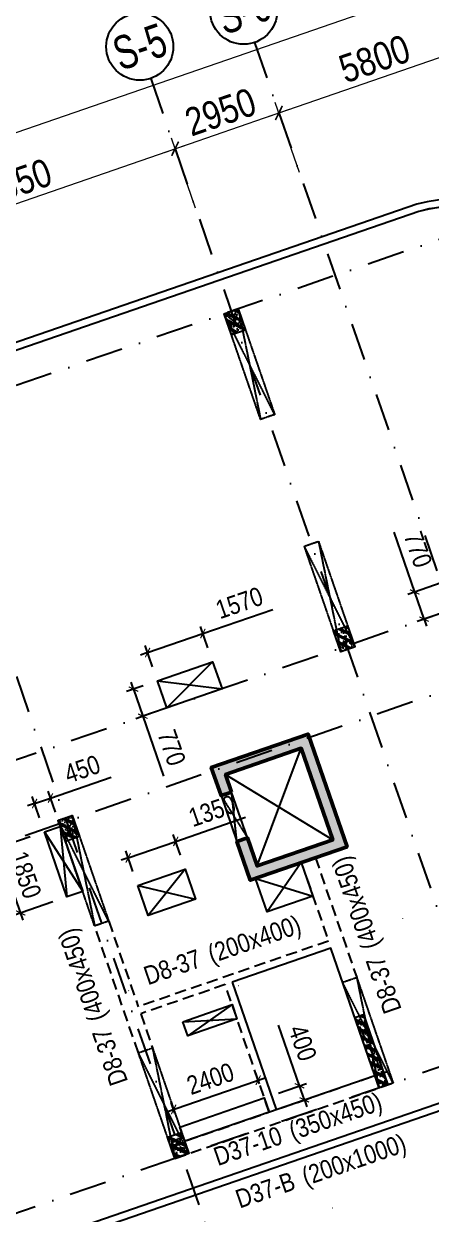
# Model space of a CAD drawing. Header units: millimetres. Extents: x -146681 to 1327256, y -72704 to 46237.
# Drawn here: x 648669 to 659606, y -12830 to 19124 of the extents above; entities that cross this region are included whole.
import ezdxf
from ezdxf.enums import TextEntityAlignment as Align

# ---------------------------------------------------------------- set-up
doc = ezdxf.new("R2010")
doc.units = ezdxf.units.MM
doc.header["$MEASUREMENT"] = 0
for name, pattern in [('DASHDOT', [1, 0.5, -0.25, 0, -0.25]), ('DASHED', [4.5, 3, -1.5]), ('HIDDEN', [0.375, 0.25, -0.125])]:
    doc.linetypes.add(name, pattern=pattern)
for name, color, linetype in [('ccu11-Khuat', 9, 'DASHED'), ('ccu11-Manh', 8, 'Continuous'), ('ccu11-Thay', 7, 'Continuous'), ('ccu12-Text', 31, 'Continuous'), ('KC2-DIM', 251, 'Continuous'), ('KT-Luoi truc South Tower', 8, 'DASHDOT'), ('ST_MBDV Cot vach 220805$0$AUDIT_I_220805193045-1', 50, 'Continuous'), ('ST_MBDV Cot vach 220805$0$AUDIT_I_220805193045-5', 6, 'Continuous'), ('Xref_ST_MBDV Cot vach 30.7.2022|Xref_ST_MBDV Cot vach 30.7.2022|Xref_ST_MBDV Cot vach 30.7.2022|Xref_ST_MBDV Cot vach 30.7.2022|KC-Betong', 6, 'Continuous')]:
    doc.layers.add(name, color=color, linetype=linetype)
for name, color, linetype, lineweight in [('ccu12-Tencaukien', 9, 'Continuous', 15), ('KT-Kich thuoc', 159, 'Continuous', 18), ('ST_MBDV Cot vach 220805$0$KT-Net cot vach', 6, 'Continuous', 50)]:
    doc.layers.add(name, color=color, linetype=linetype, lineweight=lineweight)
doc.styles.add('Arial Narrow', font='ARIALN.TTF')
doc.styles.add('ST_MBDV Cot vach 220805$0$HBA-Text', font='GOTHIC.TTF')
doc.dimstyles.new('ccu12-200', dxfattribs={"dimscale": 200, "dimtxt": 2.5, "dimasz": 1, "dimexe": 1, "dimexo": 2, "dimgap": 1, "dimtad": 1, "dimdec": 0, "dimdsep": 46, "dimtxsty": 'Arial Narrow', "dimblk": 'ARCHTICK', "dimcen": -1, "dimdle": 1, "dimclrd": 256, "dimclre": 256, "dimclrt": 3, "dimadec": 0, "dimazin": 2, "dimtfac": 0.1, "dimtdec": 0, "dimtmove": 0, "dimatfit": 1, "dimldrblk": 'ARCHTICK', "dimfxl": 1, "dimtvp": 0.833333, "dimtolj": 1, "dimtzin": 12, "dimarcsym": 0})
doc.dimstyles.new('CCU_1-300', dxfattribs={"dimscale": 300, "dimtxt": 2.5, "dimasz": 1, "dimexe": 1, "dimexo": 2, "dimgap": 0.5, "dimtad": 1, "dimdec": 0, "dimdsep": 46, "dimtxsty": 'Arial Narrow', "dimblk": 'ARCHTICK', "dimcen": -1, "dimdle": 1, "dimclrd": 256, "dimclre": 256, "dimclrt": 3, "dimadec": 0, "dimazin": 2, "dimtfac": 0.1, "dimtdec": 0, "dimtix": 1, "dimtmove": 2, "dimatfit": 1, "dimfxl": 1, "dimtvp": 0.833333, "dimtolj": 1, "dimtzin": 12, "dimarcsym": 0})

# ---------------------------------------------------------------- blocks, each defined once
blk = doc.blocks.new('_ArchTick')
at = {"color": 0, "const_width": 0.15}
blk.add_lwpolyline([(-0.5, -0.5), (0.5, 0.5)], dxfattribs=at)
blk = doc.blocks.new('*D485')
at = {"layer": 'Defpoints', "color": 0, "transparency": 16777216}
for p in [(-52359, 62652), (-108654, 48212), (-107112, 43748, 0)]:
    blk.add_point(p, dxfattribs=at)
at = {"layer": 'KT-Kich thuoc', "lineweight": -2, "transparency": 16777216}
for p, q in [((-53617, 67214), (-108937, 48114)), ((-52555, 63219), (-53998, 67400)), ((-107308, 44315), (-108751, 48496))]:
    blk.add_line(p, q, dxfattribs=at)
at = {"layer": 'KT-Kich thuoc', "lineweight": -2, "transparency": 16777216, "xscale": 300, "yscale": 300, "zscale": 300}
for p, rotation in [((-53900, 67116), 19.04771637789532), ((-108654, 48212), 199.0477163778953)]:
    blk.add_blockref('_ArchTick', p, dxfattribs=dict(at, rotation=rotation))
at = {"layer": 'KT-Kich thuoc', "color": 3, "transparency": 16777216, "insert": (-78140, 59662), "char_height": 750, "attachment_point": 5, "rotation": 19.0477, "style": 'Arial Narrow'}
blk.add_mtext('\\A1;57925', dxfattribs=at)
blk = doc.blocks.new('*D489')
at = {"layer": 'Defpoints', "color": 0, "transparency": 16777216}
for p in [(-82308, 55404), (-81561, 53238), (-89737, 50415)]:
    blk.add_point(p, dxfattribs=at)
at = {"layer": 'KT-Kich thuoc', "lineweight": -2, "transparency": 16777216}
for p, q in [((-81757, 53805), (-82406, 55687)), ((-90768, 52483), (-82025, 55502)), ((-89933, 50983), (-90583, 52864))]:
    blk.add_line(p, q, dxfattribs=at)
for p, xscale, yscale, zscale, rotation in [((-82308, 55404), 300, 300, 300, 19.04713796427213), ((-90485, 52581), 300.0000000000001, 300.0000000000001, 300.0000000000001, 199.0471379642721)]:
    blk.add_blockref('_ArchTick', p, dxfattribs=dict(at, xscale=xscale, yscale=yscale, zscale=zscale, rotation=rotation))
at = {"layer": 'KT-Kich thuoc', "color": 3, "transparency": 16777216, "insert": (-86570, 54496), "char_height": 750, "attachment_point": 5, "rotation": 19.0471, "style": 'Arial Narrow'}
blk.add_mtext('\\A1;8650', dxfattribs=at)
blk = doc.blocks.new('*D490')
at = {"layer": 'Defpoints', "color": 0, "transparency": 16777216}
for p in [(-79520, 56366), (-78772, 54201), (-81561, 53238)]:
    blk.add_point(p, dxfattribs=at)
at = {"layer": 'KT-Kich thuoc', "lineweight": -2, "transparency": 16777216}
for p, q in [((-78968, 54768), (-79618, 56650)), ((-82592, 55306), (-79236, 56464)), ((-81757, 53805), (-82406, 55687))]:
    blk.add_line(p, q, dxfattribs=at)
for p, xscale, yscale, zscale, rotation in [((-79520, 56366), 300, 300, 300, 19.04713796427213), ((-82308, 55404), 300.0000000000001, 300.0000000000001, 300.0000000000001, 199.0471379642721)]:
    blk.add_blockref('_ArchTick', p, dxfattribs=dict(at, xscale=xscale, yscale=yscale, zscale=zscale, rotation=rotation))
at = {"layer": 'KT-Kich thuoc', "color": 3, "transparency": 16777216, "insert": (-81088, 56389), "char_height": 750, "attachment_point": 5, "rotation": 19.0471, "style": 'Arial Narrow'}
blk.add_mtext('\\A1;2950', dxfattribs=at)
blk = doc.blocks.new('*D491')
at = {"layer": 'Defpoints', "color": 0, "transparency": 16777216}
for p in [(-74037, 58259), (-73290, 56094), (-78772, 54201)]:
    blk.add_point(p, dxfattribs=at)
at = {"layer": 'KT-Kich thuoc', "lineweight": -2, "transparency": 16777216}
for p, q in [((-73486, 56661), (-74135, 58543)), ((-79803, 56269), (-73754, 58357)), ((-78968, 54768), (-79618, 56650))]:
    blk.add_line(p, q, dxfattribs=at)
for p, xscale, yscale, zscale, rotation in [((-74037, 58259), 300, 300, 300, 19.04713796427213), ((-79520, 56366), 300.0000000000001, 300.0000000000001, 300.0000000000001, 199.0471379642721)]:
    blk.add_blockref('_ArchTick', p, dxfattribs=dict(at, xscale=xscale, yscale=yscale, zscale=zscale, rotation=rotation))
at = {"layer": 'KT-Kich thuoc', "color": 3, "transparency": 16777216, "insert": (-76953, 57817), "char_height": 750, "attachment_point": 5, "rotation": 19.0471, "style": 'Arial Narrow'}
blk.add_mtext('\\A1;5800', dxfattribs=at)
blk = doc.blocks.new('ST_MBDV Cot vach 220805$0$GRID-SYM-flat-103')
at = {"layer": 'ST_MBDV Cot vach 220805$0$AUDIT_I_220805193045-1'}
blk.add_circle((0, 0, 0), 900, dxfattribs=at)
at = {"layer": 'ST_MBDV Cot vach 220805$0$AUDIT_I_220805193045-1', "style": 'ST_MBDV Cot vach 220805$0$HBA-Text'}
blk.add_attdef('GRID', text='', height=900, rotation=19.0471, dxfattribs=at).set_placement((0, 0, 0), align=Align.MIDDLE_CENTER)
blk = doc.blocks.new('*U194')
at = {"layer": 'ccu12-Tencaukien', "color": 8, "ltscale": 10000}
blk.add_line((361, -155), (354, -155), dxfattribs=at)
at = {"layer": 'ccu12-Text', "color": 2, "style": 'Arial Narrow', "width": 0.8}
blk.add_attdef('SH', text='', height=300, dxfattribs=at).set_placement((276, 6), align=Align.BOTTOM_RIGHT)
at = {"layer": 'ccu12-Text', "color": 31, "style": 'Arial Narrow', "width": 0.8}
for tag, p in [('(', (508, -75)), ('KT', (633, -75)), (')', (963, -75))]:
    blk.add_attdef(tag, text='', height=250, dxfattribs=at).set_placement(p, align=Align.BOTTOM_LEFT)
blk = doc.blocks.new('*D227')
at = {"layer": 'Defpoints', "color": 0, "transparency": 16777216}
for p in [(649222, -2566, 0), (647979, -2995), (649826, -4314, 0)]:
    blk.add_point(p, dxfattribs=at)
at = {"layer": 'KC2-DIM', "lineweight": -2, "transparency": 16777216}
for p, q in [((648844, -2696), (647790, -3060)), ((648648, -4933), (647914, -2806)), ((649448, -4445), (648394, -4809))]:
    blk.add_line(p, q, dxfattribs=at)
at = {"layer": 'KC2-DIM', "lineweight": -2, "transparency": 16777216, "xscale": 200, "yscale": 200, "zscale": 200}
for p, rotation in [((647979, -2995), 109.047137965923), ((648583, -4744), 289.047137965923)]:
    blk.add_blockref('_ArchTick', p, dxfattribs=dict(at, rotation=rotation))
at = {"layer": 'KC2-DIM', "color": 3, "transparency": 16777216, "insert": (648711, -3721), "char_height": 500, "attachment_point": 5, "rotation": 289.0471, "style": 'Arial Narrow'}
blk.add_mtext('\\A1;1850', dxfattribs=at)
blk = doc.blocks.new('*D228')
at = {"layer": 'Defpoints', "color": 0, "transparency": 16777216}
for p in [(649385, -1659), (649647, -2419, 0), (649222, -2566, 0)]:
    blk.add_point(p, dxfattribs=at)
at = {"layer": 'KC2-DIM', "lineweight": -2, "transparency": 16777216}
for p, q in [((649385, -1659), (651012, -1098)), ((649517, -2041), (649320, -1470)), ((648960, -1806), (648771, -1871)), ((649091, -2188), (648894, -1617)), ((648960, -1806), (649385, -1659))]:
    blk.add_line(p, q, dxfattribs=at)
at = {"layer": 'KC2-DIM', "lineweight": -2, "transparency": 16777216, "xscale": 200, "yscale": 200, "zscale": 200}
for p, rotation in [((649385, -1659), 199.0471379540032), ((648960, -1806), 19.04713795400318)]:
    blk.add_blockref('_ArchTick', p, dxfattribs=dict(at, rotation=rotation))
at = {"layer": 'KC2-DIM', "color": 3, "transparency": 16777216, "insert": (650239, -883), "char_height": 500, "attachment_point": 5, "rotation": 19.0471, "style": 'Arial Narrow'}
blk.add_mtext('\\A1;450', dxfattribs=at)
blk = doc.blocks.new('*D229')
at = {"layer": 'Defpoints', "color": 0, "transparency": 16777216}
for p in [(653477, 2758), (653739, 1998), (652255, 1486)]:
    blk.add_point(p, dxfattribs=at)
at = {"layer": 'KC2-DIM', "lineweight": -2, "transparency": 16777216}
for p, q in [((653477, 2758), (655353, 3406)), ((653609, 2376), (653412, 2947)), ((651993, 2246), (653477, 2758)), ((651993, 2246), (651804, 2180)), ((652125, 1864), (651928, 2435))]:
    blk.add_line(p, q, dxfattribs=at)
at = {"layer": 'KC2-DIM', "lineweight": -2, "transparency": 16777216, "xscale": 200, "yscale": 200, "zscale": 200}
for p, rotation in [((653477, 2758), 199.0471382594866), ((651993, 2246), 19.04713825948658)]:
    blk.add_blockref('_ArchTick', p, dxfattribs=dict(at, rotation=rotation))
at = {"layer": 'KC2-DIM', "color": 3, "transparency": 16777216, "insert": (654455, 3578), "char_height": 500, "attachment_point": 5, "rotation": 19.0471, "style": 'Arial Narrow'}
blk.add_mtext('\\A1;1570', dxfattribs=at)
blk = doc.blocks.new('*D230')
at = {"layer": 'Defpoints', "color": 0, "transparency": 16777216}
for p in [(652255, 1486), (652506, 758), (651865, 537)]:
    blk.add_point(p, dxfattribs=at)
at = {"layer": 'KC2-DIM', "lineweight": -2, "transparency": 16777216}
for p, q in [((651877, 1355), (651425, 1199)), ((651614, 1264), (651548, 1453)), ((651614, 1264), (651865, 537)), ((652128, 628), (651676, 471)), ((651865, 537), (652420, -1071))]:
    blk.add_line(p, q, dxfattribs=at)
at = {"layer": 'KC2-DIM', "lineweight": -2, "transparency": 16777216, "xscale": 200, "yscale": 200, "zscale": 200}
for p, rotation in [((651614, 1264), 289.0537262966942), ((651865, 537), 109.0537262966941)]:
    blk.add_blockref('_ArchTick', p, dxfattribs=dict(at, rotation=rotation))
at = {"layer": 'KC2-DIM', "color": 3, "transparency": 16777216, "insert": (652638, -308), "char_height": 500, "attachment_point": 5, "rotation": 289.0537, "style": 'Arial Narrow'}
blk.add_mtext('\\A1;770', dxfattribs=at)
blk = doc.blocks.new('*D231')
at = {"layer": 'Defpoints', "color": 0, "transparency": 16777216}
for p in [(652749, -2823), (653005, -3566), (651729, -4007)]:
    blk.add_point(p, dxfattribs=at)
at = {"layer": 'KC2-DIM', "lineweight": -2, "transparency": 16777216}
for p, q in [((652749, -2823), (654624, -2176)), ((651472, -3264), (652749, -2823)), ((652874, -3188), (652683, -2634)), ((651598, -3628), (651407, -3075)), ((651472, -3264), (651283, -3329))]:
    blk.add_line(p, q, dxfattribs=at)
at = {"layer": 'KC2-DIM', "lineweight": -2, "transparency": 16777216, "xscale": 200, "yscale": 200, "zscale": 200}
for p, rotation in [((652749, -2823), 199.0471379555589), ((651472, -3264), 19.0471379555589)]:
    blk.add_blockref('_ArchTick', p, dxfattribs=dict(at, rotation=rotation))
at = {"layer": 'KC2-DIM', "color": 3, "transparency": 16777216, "insert": (653727, -2004), "char_height": 500, "attachment_point": 5, "rotation": 19.0471, "style": 'Arial Narrow'}
blk.add_mtext('\\A1;1350', dxfattribs=at)
blk = doc.blocks.new('*D232')
at = {"layer": 'Defpoints', "color": 0, "transparency": 16777216}
for p in [(654962, -9233), (655126, -9710), (652858, -10493)]:
    blk.add_point(p, dxfattribs=at)
at = {"layer": 'KC2-DIM', "lineweight": -2, "transparency": 16777216}
for p, q in [((652504, -10082), (655151, -9168)), ((654996, -9332), (654896, -9044)), ((652727, -10115), (652628, -9828))]:
    blk.add_line(p, q, dxfattribs=at)
at = {"layer": 'KC2-DIM', "lineweight": -2, "transparency": 16777216, "xscale": 200, "yscale": 200, "zscale": 200}
for p, rotation in [((654962, -9233), 19.04713795478892), ((652693, -10017), 199.0471379547889)]:
    blk.add_blockref('_ArchTick', p, dxfattribs=dict(at, rotation=rotation))
at = {"layer": 'KC2-DIM', "color": 3, "transparency": 16777216, "insert": (653679, -9195), "char_height": 500, "attachment_point": 5, "rotation": 19.0471, "style": 'Arial Narrow'}
blk.add_mtext('\\A1;2400', dxfattribs=at)
blk = doc.blocks.new('*D233')
at = {"layer": 'Defpoints', "color": 0, "transparency": 16777216}
for p in [(656071, -9384), (655126, -9710), (655257, -10088)]:
    blk.add_point(p, dxfattribs=at)
at = {"layer": 'KC2-DIM', "lineweight": -2, "transparency": 16777216}
for p, q in [((656071, -9384), (655509, -7757)), ((655504, -9580), (656260, -9319)), ((656201, -9762), (656071, -9384)), ((655635, -9958), (656390, -9697)), ((656201, -9762), (656266, -9951))]:
    blk.add_line(p, q, dxfattribs=at)
at = {"layer": 'KC2-DIM', "lineweight": -2, "transparency": 16777216, "xscale": 200, "yscale": 200, "zscale": 200}
for p, rotation in [((656071, -9384), 289.0471379547872), ((656201, -9762), 109.0471379547872)]:
    blk.add_blockref('_ArchTick', p, dxfattribs=dict(at, rotation=rotation))
at = {"layer": 'KC2-DIM', "color": 3, "transparency": 16777216, "insert": (656155, -8233), "char_height": 500, "attachment_point": 5, "rotation": 289.0471, "style": 'Arial Narrow'}
blk.add_mtext('\\A1;400', dxfattribs=at)
blk = doc.blocks.new('*D235')
at = {"layer": 'Defpoints', "color": 0, "transparency": 16777216}
for p in [(660432, 4309), (659165, 3871), (660683, 3581)]:
    blk.add_point(p, dxfattribs=at)
at = {"layer": 'KC2-DIM', "lineweight": -2, "transparency": 16777216}
for p, q in [((659165, 3871), (658609, 5479)), ((660054, 4178), (658976, 3806)), ((659416, 3143), (659165, 3871)), ((660305, 3450), (659227, 3078)), ((659416, 3143), (659481, 2954))]:
    blk.add_line(p, q, dxfattribs=at)
at = {"layer": 'KC2-DIM', "lineweight": -2, "transparency": 16777216, "xscale": 200, "yscale": 200, "zscale": 200}
for p, rotation in [((659165, 3871), 289.0471379604878), ((659416, 3143), 109.0471379604878)]:
    blk.add_blockref('_ArchTick', p, dxfattribs=dict(at, rotation=rotation))
at = {"layer": 'KC2-DIM', "color": 3, "transparency": 16777216, "insert": (659252, 5013), "char_height": 500, "attachment_point": 5, "rotation": 289.0471, "style": 'Arial Narrow'}
blk.add_mtext('\\A1;770', dxfattribs=at)
blk = doc.blocks.new('*U264')
at = {"layer": 'ccu12-Tencaukien', "color": 8, "ltscale": 10000}
blk.add_line((361, -155), (354, -155), dxfattribs=at)
at = {"layer": 'ccu12-Text', "color": 2, "style": 'Arial Narrow', "width": 0.8}
blk.add_attdef('SH', text='', height=300, dxfattribs=at).set_placement((276, 6), align=Align.BOTTOM_RIGHT)
at = {"layer": 'ccu12-Text', "color": 31, "style": 'Arial Narrow', "width": 0.8}
for tag, p in [('(', (508, -75)), ('KT', (633, -75)), (')', (963, -75))]:
    blk.add_attdef(tag, text='', height=250, dxfattribs=at).set_placement(p, align=Align.BOTTOM_LEFT)
blk = doc.blocks.new('*U265')
at = {"layer": 'ccu12-Tencaukien', "color": 8, "ltscale": 10000}
blk.add_line((361, -155), (354, -155), dxfattribs=at)
at = {"layer": 'ccu12-Text', "color": 2, "style": 'Arial Narrow', "width": 0.8}
blk.add_attdef('SH', text='', height=300, dxfattribs=at).set_placement((276, 6), align=Align.BOTTOM_RIGHT)
at = {"layer": 'ccu12-Text', "color": 31, "style": 'Arial Narrow', "width": 0.8}
for tag, p in [('(', (508, -75)), ('KT', (633, -75)), (')', (963, -75))]:
    blk.add_attdef(tag, text='', height=250, dxfattribs=at).set_placement(p, align=Align.BOTTOM_LEFT)
blk = doc.blocks.new('*U266')
at = {"layer": 'ccu12-Tencaukien', "color": 8, "ltscale": 10000}
blk.add_line((361, -155), (354, -155), dxfattribs=at)
at = {"layer": 'ccu12-Text', "color": 2, "style": 'Arial Narrow', "width": 0.8}
blk.add_attdef('SH', text='', height=300, dxfattribs=at).set_placement((276, 6), align=Align.BOTTOM_RIGHT)
at = {"layer": 'ccu12-Text', "color": 31, "style": 'Arial Narrow', "width": 0.8}
for tag, p in [('(', (508, -75)), ('KT', (633, -75)), (')', (963, -75))]:
    blk.add_attdef(tag, text='', height=250, dxfattribs=at).set_placement(p, align=Align.BOTTOM_LEFT)
blk = doc.blocks.new('*U205')
h = blk.add_hatch()
h.set_pattern_fill('VATLIEU04', color=250, scale=40, style=0, pattern_type=2)
h.set_pattern_definition([(50, (-550, 650.03), (286.904, -25.1), [30, -330]), (355, (-550, 650.03), (-55.5, 300.88), [24, -264]), (100.451, (-526.1, 647.93), (231.404, 275.776), [25.496, -280.457]), (46.184, (-550, 730.03), (426.9, -66.21), [45, -495]), (96.636, (-514.43, 724.5), (373.87, 389.65), [38.24, -420.69]), (351.184, (-550, 730.03), (373.86, 389.65), [36, -396]), (21, (-510, 710.03), (238.763, -161.048), [30, -330]), (326, (-510, 710.03), (97.326, 290.06), [24, -264]), (71.451, (-490.1, 696.6), (336.09, 129.01), [25.496, -280.457]), (37.5, (-550, 650.03), (4.864, 133.1575), [0, -260.8, 0, -268, 0, -265]), (7.5, (-550, 650.03), (105.228, 157.765), [0, -152.8, 0, -254.8, 0, -101]), (327.5, (-639.2, 650.03), (213.529, -9.022), [0, -100, 0, -312, 0, -414]), (317.5, (-679.2, 650.03), (233.274, 40.042), [0, -130, 0, -207.2, 0, -294]), (45, (-550, 650.03), (-120.208, 120.208), []), (45, (-550, 699.03), (-120.208, 120.208), [])])
h.paths.add_polyline_path([(-475, -475), (-75, -475), (-75, 125), (-475, 125)])
at = {"color": 6, "ltscale": 0.25}
blk.add_lwpolyline([(-475, -475), (-75, -475), (-75, 125), (-475, 125)], close=True, dxfattribs=at)
at = {"layer": 'Defpoints', "linetype": 'ByBlock', "ltscale": 30}
for p, q in [((-75, -475), (-475, 125)), ((-475, -475), (-75, 125))]:
    blk.add_line(p, q, dxfattribs=at)
blk = doc.blocks.new('*U323')
h = blk.add_hatch()
h.set_pattern_fill('VATLIEU04', color=250, scale=40, style=0, pattern_type=2)
h.set_pattern_definition([(50, (-550, 650), (286.904, -25.1), [30, -330]), (355, (-550, 650), (-55.5, 300.88), [24, -264]), (100.451, (-526.1, 647.9), (231.404, 275.776), [25.496, -280.457]), (46.184, (-550, 730), (426.9, -66.21), [45, -495]), (96.636, (-514.43, 724.5), (373.87, 389.65), [38.24, -420.69]), (351.184, (-550, 730), (373.86, 389.65), [36, -396]), (21, (-510, 710), (238.763, -161.048), [30, -330]), (326, (-510, 710), (97.326, 290.06), [24, -264]), (71.451, (-490.1, 696.58), (336.09, 129.01), [25.496, -280.457]), (37.5, (-550, 650), (4.864, 133.1575), [0, -260.8, 0, -268, 0, -265]), (7.5, (-550, 650), (105.228, 157.765), [0, -152.8, 0, -254.8, 0, -101]), (327.5, (-639.2, 650), (213.529, -9.022), [0, -100, 0, -312, 0, -414]), (317.5, (-679.2, 650), (233.274, 40.042), [0, -130, 0, -207.2, 0, -294]), (45, (-550, 650), (-120.208, 120.208), []), (45, (-550, 699), (-120.208, 120.208), [])])
h.paths.add_polyline_path([(-475, -475), (-75, -475), (-75, 125), (-475, 125)])
at = {"color": 6, "ltscale": 0.25}
blk.add_lwpolyline([(-475, -475), (-75, -475), (-75, 125), (-475, 125)], close=True, dxfattribs=at)
at = {"layer": 'Defpoints', "linetype": 'ByBlock', "ltscale": 30}
for p, q in [((-75, -475), (-475, 125)), ((-475, -475), (-75, 125))]:
    blk.add_line(p, q, dxfattribs=at)
blk = doc.blocks.new('*U201')
h = blk.add_hatch()
h.set_pattern_fill('VATLIEU04', color=250, scale=40, style=0, pattern_type=2)
h.set_pattern_definition([(50, (-550, 650), (286.904, -25.1), [30, -330]), (355, (-550, 650), (-55.5, 300.88), [24, -264]), (100.451, (-526.1, 647.9), (231.404, 275.776), [25.496, -280.457]), (46.184, (-550, 730), (426.9, -66.21), [45, -495]), (96.636, (-514.43, 724.5), (373.87, 389.65), [38.24, -420.69]), (351.184, (-550, 730), (373.86, 389.65), [36, -396]), (21, (-510, 710), (238.763, -161.048), [30, -330]), (326, (-510, 710), (97.326, 290.06), [24, -264]), (71.451, (-490.1, 696.58), (336.09, 129.01), [25.496, -280.457]), (37.5, (-550, 650), (4.864, 133.1575), [0, -260.8, 0, -268, 0, -265]), (7.5, (-550, 650), (105.228, 157.765), [0, -152.8, 0, -254.8, 0, -101]), (327.5, (-639.2, 650), (213.529, -9.022), [0, -100, 0, -312, 0, -414]), (317.5, (-679.2, 650), (233.274, 40.042), [0, -130, 0, -207.2, 0, -294]), (45, (-550, 650), (-120.208, 120.208), []), (45, (-550, 699), (-120.208, 120.208), [])])
h.paths.add_polyline_path([(-475, -475), (-75, -475), (-75, 125), (-475, 125)])
at = {"color": 6, "ltscale": 0.25}
blk.add_lwpolyline([(-475, -475), (-75, -475), (-75, 125), (-475, 125)], close=True, dxfattribs=at)
at = {"layer": 'Defpoints', "linetype": 'ByBlock', "ltscale": 30}
for p, q in [((-75, -475), (-475, 125)), ((-475, -475), (-75, 125))]:
    blk.add_line(p, q, dxfattribs=at)
blk = doc.blocks.new('*U196')
h = blk.add_hatch()
h.set_pattern_fill('VATLIEU04', color=250, scale=40, style=0, pattern_type=2)
h.set_pattern_definition([(50, (-700, 2050), (286.904, -25.1), [30, -330]), (355, (-700, 2050), (-55.5, 300.877), [24, -264]), (100.451, (-676.1, 2047.9), (231.404, 275.776), [25.496, -280.457]), (46.184, (-700, 2130), (426.896, -66.208), [45, -495]), (96.636, (-664.43, 2124.5), (373.865, 389.65), [38.244, -420.685]), (351.184, (-700, 2130), (373.865, 389.65), [36, -396]), (21, (-660, 2110), (238.763, -161.048), [30, -330]), (326, (-660, 2110), (97.326, 290.06), [24, -264]), (71.451, (-640.1, 2096.58), (336.09, 129.012), [25.496, -280.457]), (37.5, (-700, 2050), (4.864, 133.1575), [0, -260.8, 0, -268, 0, -265]), (7.5, (-700, 2050), (105.228, 157.765), [0, -152.8, 0, -254.8, 0, -101]), (327.5, (-789.2, 2050), (213.529, -9.022), [0, -100, 0, -312, 0, -414]), (317.5, (-829.2, 2050), (233.274, 40.042), [0, -130, 0, -207.2, 0, -294]), (45, (-700, 2050), (-120.208, 120.208), []), (45, (-700, 2099), (-120.208, 120.208), [])])
h.paths.add_polyline_path([(-475, -475), (-225, -475), (-225, 1525), (-475, 1525)])
at = {"color": 6, "ltscale": 0.25}
blk.add_lwpolyline([(-475, -475), (-225, -475), (-225, 1525), (-475, 1525)], close=True, dxfattribs=at)
at = {"layer": 'Defpoints', "linetype": 'ByBlock', "ltscale": 30}
for p, q in [((-225, -475), (-475, 1525)), ((-475, -475), (-225, 1525))]:
    blk.add_line(p, q, dxfattribs=at)
blk = doc.blocks.new('*U199')
h = blk.add_hatch()
h.set_pattern_fill('VATLIEU04', color=250, scale=40, style=0, pattern_type=2)
h.set_pattern_definition([(50, (-550, 650.2), (286.904, -25.1), [30, -330]), (355, (-550, 650.2), (-55.5, 300.88), [24, -264]), (100.451, (-526.1, 648.1), (231.404, 275.776), [25.496, -280.457]), (46.184, (-550, 730.2), (426.9, -66.21), [45, -495]), (96.636, (-514.43, 724.67), (373.87, 389.65), [38.24, -420.69]), (351.184, (-550, 730.2), (373.86, 389.65), [36, -396]), (21, (-510, 710.2), (238.763, -161.048), [30, -330]), (326, (-510, 710.2), (97.326, 290.06), [24, -264]), (71.451, (-490.1, 696.77), (336.09, 129.01), [25.496, -280.457]), (37.5, (-550, 650.19), (4.864, 133.1575), [0, -260.8, 0, -268, 0, -265]), (7.5, (-550, 650.19), (105.228, 157.765), [0, -152.8, 0, -254.8, 0, -101]), (327.5, (-639.2, 650.19), (213.529, -9.022), [0, -100, 0, -312, 0, -414]), (317.5, (-679.2, 650.2), (233.274, 40.042), [0, -130, 0, -207.2, 0, -294]), (45, (-550, 650.19), (-120.208, 120.208), []), (45, (-550, 699.19), (-120.208, 120.208), [])])
h.paths.add_polyline_path([(-475, -475), (-75, -475), (-75, 125), (-475, 125)])
at = {"color": 6, "ltscale": 0.25}
blk.add_lwpolyline([(-475, -475), (-75, -475), (-75, 125), (-475, 125)], close=True, dxfattribs=at)
at = {"layer": 'Defpoints', "linetype": 'ByBlock', "ltscale": 30}
for p, q in [((-75, -475), (-475, 125)), ((-475, -475), (-75, 125))]:
    blk.add_line(p, q, dxfattribs=at)
blk = doc.blocks.new('*U372')
at = {"color": 6, "linetype": 'HIDDEN', "ltscale": 10}
for p, q in [((-75, 2525), (-475, -475)), ((-75, -475), (-475, 2525))]:
    blk.add_line(p, q, dxfattribs=at)
blk.add_lwpolyline([(-475, -475), (-75, -475), (-75, 2525), (-475, 2525)], close=True, dxfattribs=at)
blk = doc.blocks.new('*U374')
at = {"color": 6, "linetype": 'HIDDEN', "ltscale": 10}
for p, q in [((-75, 2525), (-475, -475)), ((-75, -475), (-475, 2525))]:
    blk.add_line(p, q, dxfattribs=at)
blk.add_lwpolyline([(-475, -475), (-75, -475), (-75, 2525), (-475, 2525)], close=True, dxfattribs=at)
blk = doc.blocks.new('*U375')
at = {"color": 6, "linetype": 'HIDDEN', "ltscale": 10}
for p, q in [((-75, 2525), (-475, -475)), ((-75, -475), (-475, 2525))]:
    blk.add_line(p, q, dxfattribs=at)
blk.add_lwpolyline([(-475, -475), (-75, -475), (-75, 2525), (-475, 2525)], close=True, dxfattribs=at)
blk = doc.blocks.new('*U401')
at = {"color": 6, "linetype": 'HIDDEN', "ltscale": 10}
for p, q in [((-75, 2525), (-475, -475)), ((-75, -475), (-475, 2525))]:
    blk.add_line(p, q, dxfattribs=at)
blk.add_lwpolyline([(-475, -475), (-75, -475), (-75, 2525), (-475, 2525)], close=True, dxfattribs=at)
blk = doc.blocks.new('*U402')
at = {"color": 6, "linetype": 'HIDDEN', "ltscale": 10}
for p, q in [((-75, 2525), (-475, -475)), ((-75, -475), (-475, 2525))]:
    blk.add_line(p, q, dxfattribs=at)
blk.add_lwpolyline([(-475, -475), (-75, -475), (-75, 2525), (-475, 2525)], close=True, dxfattribs=at)
blk = doc.blocks.new('MBCV-T37')
at = {"layer": 'ST_MBDV Cot vach 220805$0$KT-Net cot vach'}
h = blk.add_hatch(dxfattribs=at)
h.set_pattern_fill('1BETONG2-BOP', color=250, scale=30, style=0, pattern_type=2)
h.set_pattern_definition([(69.0471, (-55457.53, 13705.11), (209.5408, 52.4275), [22.5, -247.5]), (14.0471, (-55457.53, 13705.11), (-112.989, 199.7187), [18, -198]), (119.4985, (-55440.07, 13709.48), (96.552, 252.1462), [19.122, -210.3426]), (65.2313, (-55477.1, 13761.83), (318.848, 57.55), [33.75, -371.25]), (115.6827, (-55450.54, 13766.62), (169.677, 367.7426), [28.683, -315.514]), (10.2313, (-55477.1, 13761.83), (169.677, 367.743), [27, -297]), (40.0471, (-55443.86, 13757.44), (208.686, -55.7332), [22.5, -247.5]), (245.0471, (-55443.86, 13757.44), (226.3168, -37.8782), [18, -198]), (90.4985, (-55426.47, 13752.8), (206.6893, 173.7226), [19.122, -210.3426]), (86.54714, (-55457.53, 13705.11), (-73.03432, 68.2125), [0, -195.6, 0, -201, 0, -198.75]), (23.5471, (-55457.53, 13705.11), (43.1377, 135.5289), [0, -114.6, 0, -191.1, 0, -75.75]), (346.54714, (-55520.766, 13683.28), (153.58697, 45.86723), [0, -75, 0, -234, 0, -310.5]), (336.5471, (-55549.12, 13673.49), (155.5764, 85.4834), [0, -97.5, 0, -155.4, 0, -220.5]), (334.0471, (-55457.53, 13705.11), (55.798, 114.6422), []), (334.0471, (-55469.52, 13739.85), (55.798, 114.6422), [])])
h.paths.add_polyline_path([(-47017, 20667), (-47181, 21139), (-45148, 21841), (-44300, 19383), (-46332, 18682), (-46593, 19438), (-46877, 19340), (-46518, 18300), (-43918, 19198), (-44963, 22223), (-47562, 21325), (-47301, 20569)])
at = {"layer": 'ST_MBDV Cot vach 220805$0$KT-Net cot vach', "elevation": 0}
blk.add_lwpolyline([(-47017, 20667), (-47181, 21139), (-45148, 21841), (-44300, 19383), (-46332, 18682), (-46593, 19438), (-46877, 19340), (-46518, 18300), (-43918, 19198), (-44963, 22223), (-47562, 21325), (-47301, 20569)], close=True, dxfattribs=at)
at = {"layer": 'ST_MBDV Cot vach 220805$0$AUDIT_I_220805193045-5', "linetype": 'ByBlock', "xscale": -1.000000000000001, "rotation": 199.0471379540016}
for name, p in [('*U201', (-46614, 33210, 0)), ('*U323', (-43677, 24703, 0)), ('*U205', (-51070, 19612, 0)), ('*U196', (-43107, 14320, 0)), ('*U199', (-48133, 11104, 0))]:
    blk.add_blockref(name, p, dxfattribs=at)
at = {"layer": 'Xref_ST_MBDV Cot vach 30.7.2022|Xref_ST_MBDV Cot vach 30.7.2022|Xref_ST_MBDV Cot vach 30.7.2022|Xref_ST_MBDV Cot vach 30.7.2022|KC-Betong', "linetype": 'ByBlock', "xscale": -1.000000000000001, "rotation": 199.0471379540016}
for name, p in [('*U375', (-46614, 33210, 0)), ('*U374', (-44460, 26972, 0)), ('*U372', (-51070, 19612, 0)), ('*U402', (-43434, 15266, 0)), ('*U401', (-48916, 13373, 0))]:
    blk.add_blockref(name, p, dxfattribs=at)
blk = doc.blocks.new('mbkc-t37')
blk.add_line((-35054, 16476, 0), (-37701, 15563, 0))
at = {"elevation": 0}
for points in [[(-26286, 27544), (-26287, 27544), (-28875, 34908, 0.338337), (-32749, 36444), (-62185, 26289, 0.459457), (-64225, 21139), (-55456, 6813, 0.279689), (-50490, 5781), (-27772, 13619, 0.204279), (-27706, 13740), (-27482, 14770, -0.275412), (-26755, 15571), (-22342, 17089, -0.414195), (-21181, 16524), (-12852, -7567, 0.319754), (-8032, -11000), (37106, -11000, 0.36531), (42072, -6689, 0.102434), (42063, -5068), (39621, 6403, 0.132611), (38155, 9202, 0.066499), (37024, 10116, 0.137615), (34943, 10700), (9300, 10700)], [(-30467, 36077, 0.177931), (-32689, 36253), (-62119, 26100, 0.186797), (-64022, 24492)], [(-26221, 27355), (-26409, 27290), (-29057, 34822, 0.336124), (-32689, 36253), (-62119, 26100, 0.186797), (-64022, 24492, 0.186797)], [(-53502, 5908, 0.161195), (-50556, 5970), (-27901, 13786), (-27678, 14811, -0.274307), (-26816, 15761), (-22407, 17278, -0.414153), (-20992, 16589), (-12663, -7501, 0.319754), (-8032, -10800), (37104, -10800, 0.151467), (39864, -9900)]]:
    blk.add_lwpolyline(points, format="xyb", dxfattribs=at)
blk.add_lwpolyline([(-38001, 20569), (-37577, 19340), (-37293, 19438), (-37717, 20667), (-38001, 20569)], dxfattribs=at)
at = {"layer": 'ccu11-Khuat'}
for p, q in [((-38001, 20569, 0), (-37293, 19438, 0)), ((-37577, 19340, 0), (-37717, 20667, 0))]:
    blk.add_line(p, q, dxfattribs=at)
at = {"layer": 'ccu11-Khuat', "ltscale": 100}
for p, q in [((-35469, 18904, 0), (-34359, 15690, 0)), ((-35847, 18773, 0), (-35119, 16666, 0)), ((-40220, 13667, 0), (-41395, 17070, 0)), ((-41017, 17200, 0), (-40224, 14903, 0)), ((-35119, 16666, 0), (-40224, 14903, 0)), ((-37890, 15497, 0), (-40158, 14714, 0)), ((-36709, 12076, 0), (-37890, 15497, 0)), ((-40158, 14714, 0), (-39842, 13798, 0)), ((-39355, 11162, 0), (-33495, 13185, 0)), ((-39241, 10831, 0), (-33380, 12855, 0))]:
    blk.add_line(p, q, dxfattribs=at)
at = {"layer": 'ccu11-Manh'}
for p, q in [((-39459, 22922, 0), (-38226, 24162, 0)), ((-39710, 23650, 0), (-37975, 23434, 0)), ((-42744, 19598, 0), (-41715, 17996, 0)), ((-42319, 19745, 0), (-42140, 17849, 0)), ((-38961, 18598, 0), (-39959, 17354, 0)), ((-35847, 18773, 0), (-36766, 17451, 0)), ((-37076, 18349, 0), (-35537, 17875, 0)), ((-40237, 18157, 0), (-38683, 17794, 0)), ((-37704, 14959, 0), (-38897, 14124, 0)), ((-39028, 14502, 0), (-37574, 14580, 0))]:
    blk.add_line(p, q, dxfattribs=at)
at = {"layer": 'ccu11-Manh', "elevation": 0}
for points in [[(-37032, 18682), (-35848, 21841)], [(-37881, 21139), (-35000, 19383)]]:
    blk.add_lwpolyline(points, dxfattribs=at)
at = {"layer": 'ccu11-Thay', "elevation": 0}
for points in [[(-39459, 22922), (-39710, 23650), (-38226, 24162), (-37975, 23434), (-39459, 22922)], [(-42744, 19598), (-42319, 19745), (-41715, 17996), (-42140, 17849), (-42744, 19598)], [(-40237, 18157), (-38961, 18598), (-38683, 17794), (-39959, 17354), (-40237, 18157)], [(-37076, 18349), (-35847, 18773), (-35537, 17875), (-36766, 17451), (-37076, 18349)], [(-37701, 15563), (-36520, 12141), (-33873, 13055), (-35054, 16476), (-37701, 15563)], [(-39028, 14502), (-37704, 14959), (-37574, 14580), (-38897, 14124), (-39028, 14502)], [(-39108, 11671), (-36839, 12454), (-36709, 12076), (-38977, 11292), (-39108, 11671)]]:
    blk.add_lwpolyline(points, dxfattribs=at)
at = {"layer": 'ccu11-Khuat'}
blk.add_blockref('MBCV-T37', (9300, 0, 0), dxfattribs=at)
blk = doc.blocks.new('Asix South Tower')
at = {"layer": 'KT-Luoi truc South Tower', "ltscale": 2000}
for p, q in [((-45928.1, 63080), (-113358.3, 39799.9)), ((-80172.4, 58256.6), (-62007.1, 5641.4)), ((-82960.9, 57293.9), (-64795.6, 4678.7)), ((-91137.3, 54471), (-72972, 1855.8)), ((-67132.6, 45709), (-110541.5, 30722.1)), ((-66479.9, 43818.5), (-109888.9, 28831.6)), ((-63379.6, 34838.6), (-106788.6, 19851.7))]:
    blk.add_line(p, q, dxfattribs=at)
at = {"layer": 'KT-Kich thuoc'}
ref = blk.add_blockref('ST_MBDV Cot vach 220805$0$GRID-SYM-flat-103', (-80466.2, 59107.3), dxfattribs=at)
ref.add_attrib('GRID', 'S-6', dxfattribs={"layer": 'ST_MBDV Cot vach 220805$0$AUDIT_I_220805193045-1', "height": 900, "rotation": 19, "style": 'ST_MBDV Cot vach 220805$0$HBA-Text', "width": 0.75}).set_placement((-80466.2, 59107.3, 0), align=Align.MIDDLE_CENTER)
ref = blk.add_blockref('ST_MBDV Cot vach 220805$0$GRID-SYM-flat-103', (-83254.6, 58144.6), dxfattribs=at)
ref.add_attrib('GRID', 'S-5', dxfattribs={"layer": 'ST_MBDV Cot vach 220805$0$AUDIT_I_220805193045-1', "height": 900, "rotation": 19, "style": 'ST_MBDV Cot vach 220805$0$HBA-Text', "width": 0.75}).set_placement((-83254.6, 58144.6, 0), align=Align.MIDDLE_CENTER)
dim = blk.add_linear_dim(base=(-108653.6, 48211.9), p1=(-52359, 62651.6), p2=(-107112.2, 43747.5, 0), angle=199.04772, dimstyle='CCU_1-300', dxfattribs=at)
dim.commit()
dim.dimension.update_dxf_attribs({"geometry": '*D485', "text_midpoint": (-78139.5, 59662.1), "dimtype": 129})
for base, p1, p2, picture, middle in [((-74037.4, 58259.3), (-78772.3, 54201), (-73289.8, 56093.8), '*D491', (-76952.6, 57816.6)), ((-79519.9, 56366.5), (-81560.8, 53238.3), (-78772.3, 54201), '*D490', (-81088, 56388.8)), ((-82308.4, 55403.7), (-89737.2, 50415.4), (-81560.8, 53238.3), '*D489', (-86570.5, 54496))]:
    dim = blk.add_linear_dim(base=base, p1=p1, p2=p2, angle=19.04714, dimstyle='CCU_1-300', dxfattribs=at)
    dim.commit()
    dim.dimension.update_dxf_attribs({"geometry": picture, "text_midpoint": middle})

msp = doc.modelspace()

# ---------------------------------------------------------------- block references
msp.add_blockref('mbkc-t37', (691965.6, -22163.9, 0))
at = {"layer": 'ccu12-Tencaukien', "extrusion": (7.83226e-07, 7.34415e-07, 1)}
ref = msp.add_blockref('*U266', (658535.4, -5538.9, 0.5), dxfattribs=dict(at, xscale=1.815893337873055, yscale=1.815893337873055, zscale=1.815893337873055, rotation=88.5718110349345))
ref.add_attrib('KT', '(400x450)', dxfattribs={"color": 31, "extrusion": (7.83226e-07, 7.34415e-07, 1), "height": 500, "rotation": 109.03488, "style": 'Arial Narrow'}).set_placement((658379.1, -5565.5, 0.5), align=Align.BOTTOM_LEFT)
ref.add_attrib('SH', 'D8-37', dxfattribs={"color": 2, "extrusion": (7.83226e-07, 7.34415e-07, 1), "height": 500, "rotation": 109.03488, "style": 'Arial Narrow'}).set_placement((658453.9, -5809.3, 0.5), align=Align.BOTTOM_RIGHT)
at = {"layer": 'ccu12-Tencaukien', "extrusion": (7.34415e-07, -7.83226e-07, 1)}
ref = msp.add_blockref('*U264', (653795.1, -6401.7, 0.5), dxfattribs=dict(at, xscale=1.815893337873055, yscale=1.815893337873055, zscale=1.815893337873055, rotation=358.5718110349675))
ref.add_attrib('KT', '(200x400)', dxfattribs={"color": 31, "extrusion": (7.34415e-07, -7.83226e-07, 1), "height": 500, "rotation": 19.03488, "style": 'Arial Narrow'}).set_placement((653768.5, -6245.4, 0.5), align=Align.BOTTOM_LEFT)
ref.add_attrib('SH', 'D8-37', dxfattribs={"color": 2, "extrusion": (7.34415e-07, -7.83226e-07, 1), "height": 500, "rotation": 19.03488, "style": 'Arial Narrow'}).set_placement((653524.6, -6320.1, 0.5), align=Align.BOTTOM_RIGHT)
at = {"layer": 'ccu12-Tencaukien', "extrusion": (7.83226e-07, 7.34415e-07, 1)}
ref = msp.add_blockref('*U265', (651187, -7473.5, 0.5), dxfattribs=dict(at, xscale=1.815893337873055, yscale=1.815893337873055, zscale=1.815893337873055, rotation=88.5718110349345))
ref.add_attrib('KT', '(400x450)', dxfattribs={"color": 31, "extrusion": (7.83226e-07, 7.34415e-07, 1), "height": 500, "rotation": 109.03488, "style": 'Arial Narrow'}).set_placement((651030.7, -7500.1, 0.5), align=Align.BOTTOM_LEFT)
ref.add_attrib('SH', 'D8-37', dxfattribs={"color": 2, "extrusion": (7.83226e-07, 7.34415e-07, 1), "height": 500, "rotation": 109.03488, "style": 'Arial Narrow'}).set_placement((651105.5, -7743.9, 0.5), align=Align.BOTTOM_RIGHT)
at = {"layer": 'ccu12-Tencaukien', "extrusion": (7.34415e-07, -7.83226e-07, 1)}
ref = msp.add_blockref('*U194', (655972.3, -11151.6, 0.5), dxfattribs=dict(at, xscale=1.815893337873055, yscale=1.815893337873055, zscale=1.815893337873055, rotation=358.5718110349675))
ref.add_attrib('KT', '(350x450)', dxfattribs={"color": 31, "extrusion": (7.34415e-07, -7.83226e-07, 1), "height": 500, "rotation": 19.03488, "style": 'Arial Narrow'}).set_placement((655945.8, -10995.3, 0.5), align=Align.BOTTOM_LEFT)
ref.add_attrib('SH', 'D37-10', dxfattribs={"color": 2, "extrusion": (7.34415e-07, -7.83226e-07, 1), "height": 500, "rotation": 19.03488, "style": 'Arial Narrow'}).set_placement((655701.9, -11070.1, 0.5), align=Align.BOTTOM_RIGHT)
ref = msp.add_blockref('*U194', (656319.2, -12373.4, 0.5), dxfattribs=dict(at, xscale=1.815893337873055, yscale=1.815893337873055, zscale=1.815893337873055, rotation=358.5718110349675))
ref.add_attrib('KT', '(200x1000)', dxfattribs={"color": 31, "extrusion": (7.34415e-07, -7.83226e-07, 1), "height": 500, "rotation": 19.03488, "style": 'Arial Narrow'}).set_placement((656292.7, -12217.1, 0.5), align=Align.BOTTOM_LEFT)
ref.add_attrib('SH', 'D37-B', dxfattribs={"color": 2, "extrusion": (7.34415e-07, -7.83226e-07, 1), "height": 500, "rotation": 19.03488, "style": 'Arial Narrow'}).set_placement((656048.8, -12291.8, 0.5), align=Align.BOTTOM_RIGHT)
at = {"layer": 'KT-Kich thuoc'}
msp.add_blockref('Asix South Tower', (735038.2, -39634.4), dxfattribs=at)

# ---------------------------------------------------------------- dimensions: what is measured, and where the dimension line sits
at = {"layer": 'KC2-DIM'}
for p1, p2, distance, picture, middle in [((660682.9, 3580.8), (660431.7, 4308.7), 1340.4, '*D235', (659252.1, 5012.8)), ((652255.2, 1485.7), (653739.3, 1998.1), 804, '*D229', (654455.3, 3577.6)), ((652255.2, 1485.7), (652506.5, 758.1), -678.7, '*D230', (652638.2, -307.8)), ((649222, -2565.7, 0), (649647.2, -2418.9, 0), 803.7, '*D228', (650238.7, -882.8)), ((651728.8, -4006.5), (653004.9, -3566), 785.6, '*D231', (653726.9, -2003.9)), ((649825.7, -4314.5, 0), (649222, -2565.7, 0), 1315.1, '*D227', (648711.1, -3720.7)), ((655256.7, -10088.2), (655126.1, -9710.1), -999.2, '*D233', (656154.9, -8233.1)), ((652857.967, -10493.1944), (655126.1494, -9710.1087), 504.2174, '*D232', (653678.928, -9194.6801))]:
    dim = msp.add_aligned_dim(p1=p1, p2=p2, distance=distance, dimstyle='ccu12-200', dxfattribs=at)
    dim.commit()
    dim.dimension.update_dxf_attribs({"geometry": picture, "text_midpoint": middle})

doc.saveas('drawing.dxf')
